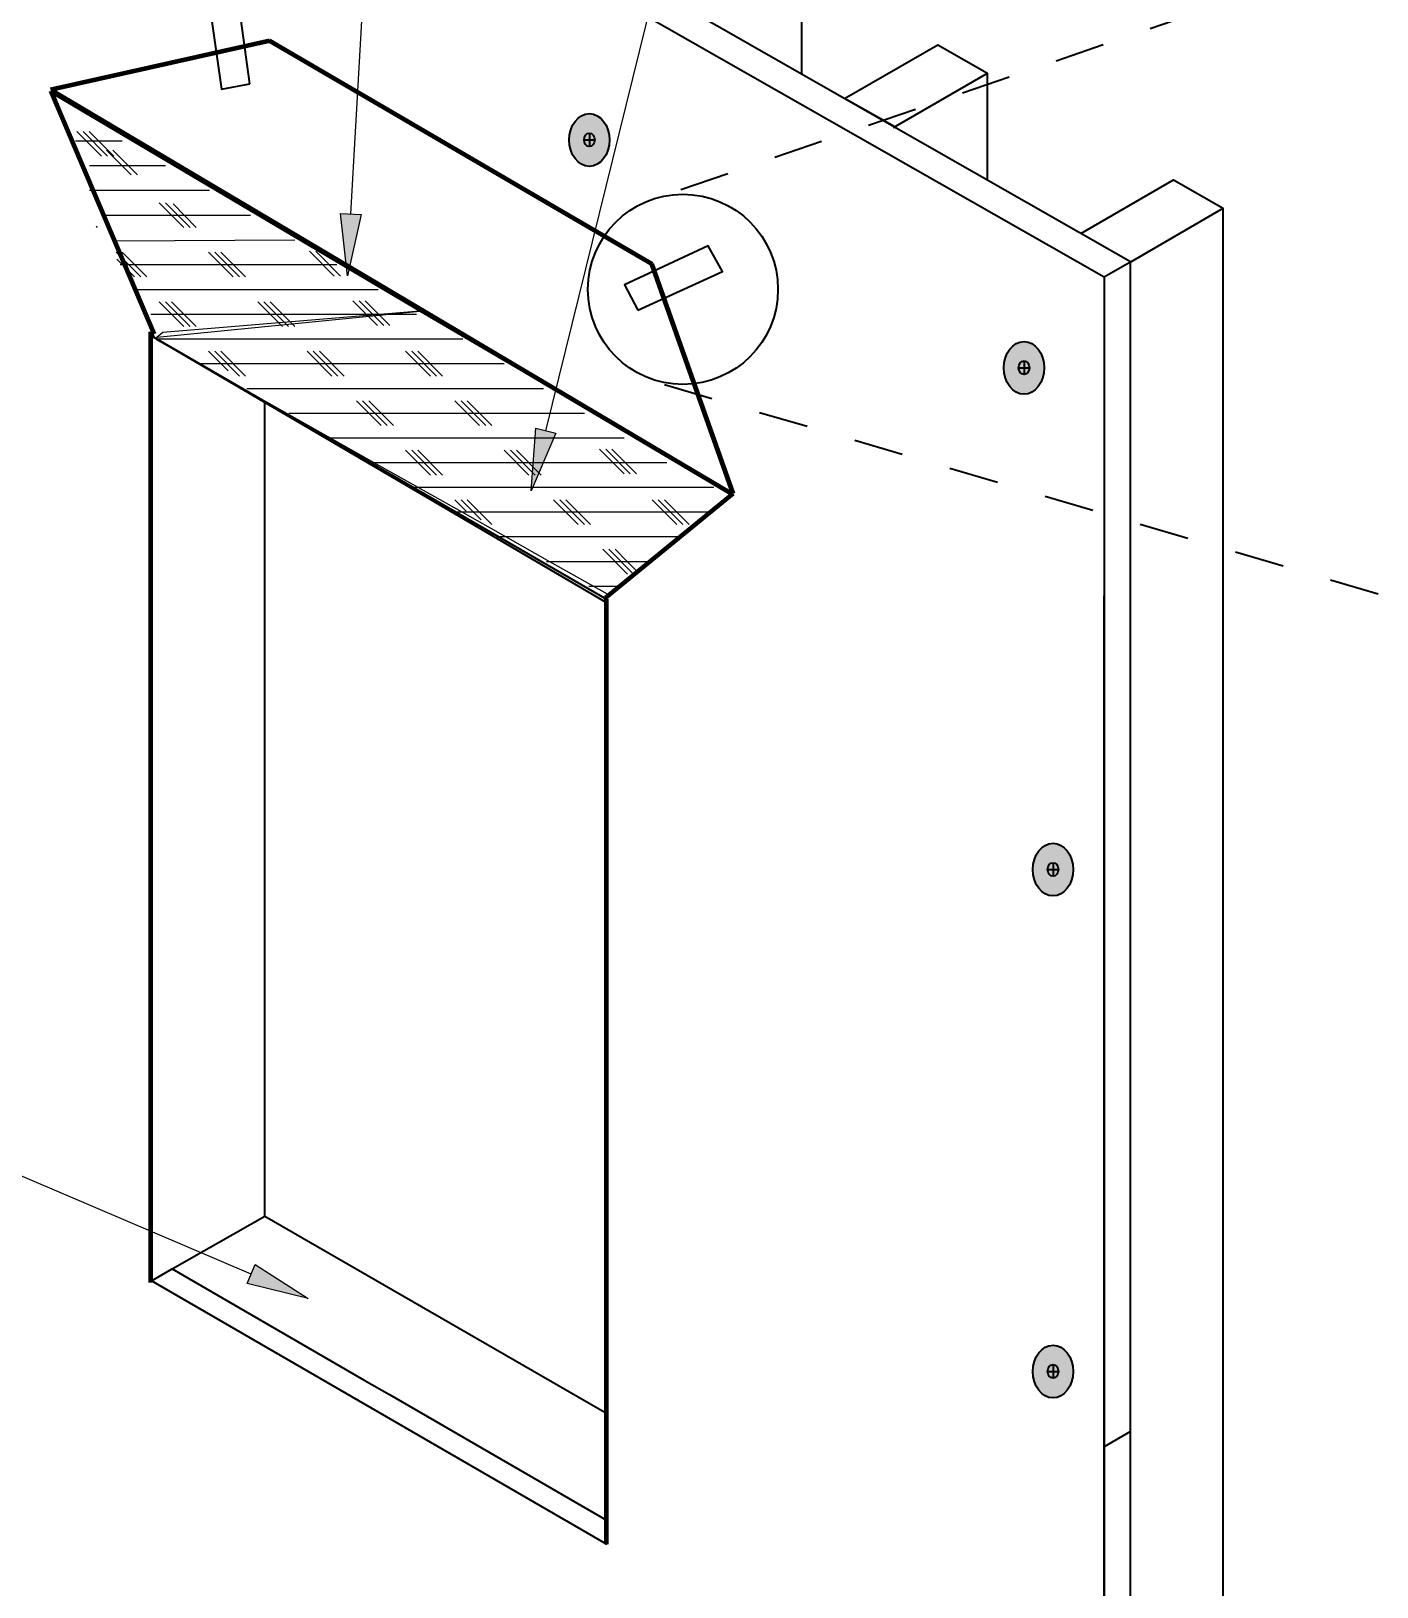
# Model space of a CAD drawing. Header units: inches. Extents: x -20.7 to 76.3, y -55.2 to 19.1.
# Drawn here: x 11.49 to 14.883, y 6.368 to 10.289 of the extents above; entities that cross this region are included whole.
import ezdxf

# ---------------------------------------------------------------- set-up
doc = ezdxf.new("R2010")
doc.units = ezdxf.units.IN
doc.header["$MEASUREMENT"] = 0
doc.linetypes.add('AI-Linetype-71', pattern=[0.250075, 0.125038, -0.125038])
doc.linetypes.add('AI-Linetype-72', pattern=[0.250075, 0.125038, -0.125038])
for name, color, linetype, lineweight in [('.ATI-HATCH', 7, 'Continuous', 0), ('.ATI-TEXT', 7, 'Continuous', 0), ('G-ANNO-TTLB', 7, 'Continuous', 0), ('TYVEK', 7, 'Continuous', 0)]:
    doc.layers.add(name, color=color, linetype=linetype, lineweight=lineweight)

# ---------------------------------------------------------------- blocks, each defined once
blk = doc.blocks.new('Block_355')
at = {"layer": 'TYVEK', "true_color": 0x000000, "transparency": 33554687}
h = blk.add_hatch(color=18, dxfattribs=at)
h.dxf.hatch_style = 2
h.paths.add_polyline_path([(12.0545, 7.1805), (12.1881, 7.0953), (12.0341, 7.1326)])
at = {"layer": 'TYVEK', "color": 18, "lineweight": 0, "true_color": 0x000000}
for p, q in [((10.5404, 7.7976), (10.093, 7.7976)), ((12.0443, 7.1566), (10.5404, 7.7976))]:
    blk.add_line(p, q, dxfattribs=at)
at = {"layer": 'TYVEK'}
blk.add_lwpolyline([(12.0545, 7.1805), (12.1881, 7.0953), (12.0341, 7.1326), (12.0341, 7.1326)], close=True, dxfattribs=at)
at = {"layer": 'TYVEK', "insert": (9.5751, 7.718), "char_height": 0.2, "attachment_point": 7}
blk.add_mtext('\\C18;\\c0;\\FArial Narrow|b0|i0|c1;\\H0.156297;\\W1.000000;SILL', dxfattribs=at)
blk = doc.blocks.new('Block_470')
at = {"layer": '.ATI-TEXT', "char_height": 0.2, "attachment_point": 7}
for s, insert in [('\\C18;\\c0;\\FArial Narrow|b0|i0|c1;\\H0.156297;\\W1.000000;HEAD FLAP FOLDED', (12.9741, 11.6298)), ('\\C18;\\c0;\\FArial Narrow|b0|i0|c1;\\H0.156297;\\W1.000000;UPWARD TO EXPOSE', (12.9741, 11.3665)), ('\\C18;\\c0;\\FArial Narrow|b0|i0|c1;\\H0.156297;\\W1.000000;SHEATHING', (12.9797, 11.1032))]:
    blk.add_mtext(s, dxfattribs=dict(at, insert=insert))
blk = doc.blocks.new('Block_469')
at = {"layer": '.ATI-TEXT', "true_color": 0x000000, "transparency": 33554687}
h = blk.add_hatch(color=18, dxfattribs=at)
h.dxf.hatch_style = 2
h.paths.add_polyline_path([(12.3219, 9.827), (12.2872, 9.6724), (12.2699, 9.8299)])
at = {"layer": '.ATI-TEXT', "color": 18, "lineweight": 0, "true_color": 0x000000}
for p, q in [((12.2959, 9.8285), (12.4013, 11.7093)), ((12.4013, 11.7093), (12.8315, 11.7093))]:
    blk.add_line(p, q, dxfattribs=at)
at = {"layer": '.ATI-TEXT'}
blk.add_lwpolyline([(12.3219, 9.827), (12.2872, 9.6724), (12.2699, 9.8299), (12.2699, 9.8299)], close=True, dxfattribs=at)
blk.add_blockref('Block_470', (0, 0), dxfattribs=at)
blk = doc.blocks.new('Block_472')
at = {"layer": '.ATI-TEXT', "char_height": 0.2, "attachment_point": 7}
for s, insert in [('\\C18;\\c0;\\FArial Narrow|b0|i0|c1;\\H0.156297;\\W1.000000;EXPOSED', (13.7567, 10.8092)), ('\\C18;\\c0;\\FArial Narrow|b0|i0|c1;\\H0.156297;\\W1.000000;SHEATHING', (13.7628, 10.546))]:
    blk.add_mtext(s, dxfattribs=dict(at, insert=insert))
blk = doc.blocks.new('Block_471')
at = {"layer": '.ATI-TEXT', "true_color": 0x000000, "transparency": 33554687}
h = blk.add_hatch(color=18, dxfattribs=at)
h.dxf.hatch_style = 2
h.paths.add_polyline_path([(12.8129, 9.2759), (12.7502, 9.1304), (12.7623, 9.2884)])
at = {"layer": '.ATI-TEXT', "color": 18, "lineweight": 0, "true_color": 0x000000}
for p, q in [((12.7876, 9.2821), (13.1844, 10.8888)), ((13.1844, 10.8888), (13.6146, 10.8888))]:
    blk.add_line(p, q, dxfattribs=at)
at = {"layer": '.ATI-TEXT'}
blk.add_lwpolyline([(12.8129, 9.2759), (12.7502, 9.1304), (12.7623, 9.2884), (12.7623, 9.2884)], close=True, dxfattribs=at)
blk.add_blockref('Block_472', (0, 0), dxfattribs=at)
blk = doc.blocks.new('Block_694')
at = {"layer": '.ATI-HATCH'}
for points, knots in [([(11.5487, 10.1283), (11.5487, 10.1283), (11.8027, 9.5135), (11.8027, 9.5135), (11.8027, 9.5135), (11.8216, 9.5299), (11.8216, 9.5299), (11.8216, 9.5299), (12.4696, 9.5837), (12.4696, 9.5837), (12.4696, 9.5837), (11.5487, 10.1283), (11.5487, 10.1283)], [0, 0, 0, 0, 1, 1, 1, 2, 2, 2, 3, 3, 3, 4, 4, 4, 4]), ([(12.9426, 8.87), (12.9426, 8.87), (12.7972, 8.9521), (12.7972, 8.9521), (12.7972, 8.9521), (12.6867, 9.0144), (12.6867, 9.0144), (12.6867, 9.0144), (12.5762, 9.0768), (12.5762, 9.0768), (12.5762, 9.0768), (12.4658, 9.1391), (12.4658, 9.1391), (12.4658, 9.1391), (12.3549, 9.2016), (12.3549, 9.2016), (12.3549, 9.2016), (11.8077, 9.5105), (11.8077, 9.5105), (11.8077, 9.5105), (11.8077, 9.5183), (11.8077, 9.5183), (11.8077, 9.5183), (12.4697, 9.5837), (12.4697, 9.5837), (12.4697, 9.5837), (13.2583, 9.1221), (13.2583, 9.1221)], [0, 0, 0, 0, 1, 1, 1, 2, 2, 2, 3, 3, 3, 4, 4, 4, 5, 5, 5, 6, 6, 6, 7, 7, 7, 8, 8, 8, 9, 9, 9, 9])]:
    blk.add_open_spline(points, degree=3, knots=knots, dxfattribs=at)
at = {"layer": '.ATI-HATCH', "color": 8, "lineweight": 0, "true_color": 0x808080}
for points in [[(11.6017, 10.0128), (11.6017, 10.0128), (11.7196, 10.0128), (11.7196, 10.0128)], [(11.637, 9.9504), (11.637, 9.9504), (11.8283, 9.9504), (11.8283, 9.9504)], [(11.637, 9.888), (11.637, 9.888), (11.9394, 9.888), (11.9394, 9.888)], [(11.8749, 9.7944), (11.8749, 9.7944), (11.8128, 9.8568), (11.8128, 9.8568)], [(11.8904, 9.7944), (11.8904, 9.7944), (11.8283, 9.8568), (11.8283, 9.8568)], [(11.9059, 9.7944), (11.9059, 9.7944), (11.8479, 9.8539), (11.8479, 9.8539)], [(11.6738, 9.8256), (11.6738, 9.8256), (12.0432, 9.8256), (12.0432, 9.8256)], [(11.6574, 9.7944), (11.6574, 9.7944), (11.6545, 9.7973), (11.6545, 9.7973)], [(11.6997, 9.761), (11.6997, 9.761), (12.1545, 9.7632), (12.1545, 9.7632)], [(11.7662, 9.6696), (11.7662, 9.6696), (11.704, 9.732), (11.704, 9.732)], [(11.7817, 9.6696), (11.7817, 9.6696), (11.7196, 9.732), (11.7196, 9.732)], [(11.9991, 9.6696), (11.9991, 9.6696), (11.937, 9.732), (11.937, 9.732)], [(12.0147, 9.6696), (12.0147, 9.6696), (11.9525, 9.732), (11.9525, 9.732)], [(12.0302, 9.6696), (12.0302, 9.6696), (11.9681, 9.732), (11.9681, 9.732)], [(11.7506, 9.6696), (11.7506, 9.6696), (11.7058, 9.7146), (11.7058, 9.7146)], [(11.7144, 9.7008), (11.7144, 9.7008), (12.2603, 9.7008), (12.2603, 9.7008)], [(11.7531, 9.6384), (11.7531, 9.6384), (12.3643, 9.6384), (12.3643, 9.6384)], [(11.8749, 9.5448), (11.8749, 9.5448), (11.8128, 9.6072), (11.8128, 9.6072)], [(11.8904, 9.5448), (11.8904, 9.5448), (11.8283, 9.6072), (11.8283, 9.6072)], [(11.9059, 9.5448), (11.9059, 9.5448), (11.8438, 9.6072), (11.8438, 9.6072)], [(12.1234, 9.5448), (12.1234, 9.5448), (12.0613, 9.6072), (12.0613, 9.6072)], [(12.1389, 9.5448), (12.1389, 9.5448), (12.0768, 9.6072), (12.0768, 9.6072)], [(12.1545, 9.5448), (12.1545, 9.5448), (12.0923, 9.6072), (12.0923, 9.6072)], [(11.7918, 9.576), (11.7918, 9.576), (12.4617, 9.576), (12.4617, 9.576)], [(11.8077, 9.5136), (11.8077, 9.5136), (12.5778, 9.5136), (12.5778, 9.5136)], [(11.9135, 9.4512), (11.9135, 9.4512), (12.6826, 9.4512), (12.6826, 9.4512)], [(11.9863, 9.4329), (11.9863, 9.4329), (11.937, 9.4824), (11.937, 9.4824)], [(12.0147, 9.42), (12.0147, 9.42), (11.9525, 9.4824), (11.9525, 9.4824)], [(12.0302, 9.42), (12.0302, 9.42), (11.9681, 9.4824), (11.9681, 9.4824)], [(12.2477, 9.42), (12.2477, 9.42), (12.1855, 9.4824), (12.1855, 9.4824)], [(12.2632, 9.42), (12.2632, 9.42), (12.2011, 9.4824), (12.2011, 9.4824)], [(12.2787, 9.42), (12.2787, 9.42), (12.2166, 9.4824), (12.2166, 9.4824)], [(12.4962, 9.42), (12.4962, 9.42), (12.434, 9.4824), (12.434, 9.4824)], [(12.5117, 9.42), (12.5117, 9.42), (12.4496, 9.4824), (12.4496, 9.4824)], [(12.5272, 9.42), (12.5272, 9.42), (12.4651, 9.4824), (12.4651, 9.4824)], [(12.0334, 9.3888), (12.0334, 9.3888), (12.7815, 9.3888), (12.7815, 9.3888)], [(12.3719, 9.2952), (12.3719, 9.2952), (12.3098, 9.3576), (12.3098, 9.3576)], [(12.3874, 9.2952), (12.3874, 9.2952), (12.3253, 9.3576), (12.3253, 9.3576)], [(12.403, 9.2952), (12.403, 9.2952), (12.3408, 9.3576), (12.3408, 9.3576)], [(12.6204, 9.2952), (12.6204, 9.2952), (12.5583, 9.3576), (12.5583, 9.3576)], [(12.636, 9.2952), (12.636, 9.2952), (12.5738, 9.3576), (12.5738, 9.3576)], [(12.6515, 9.2952), (12.6515, 9.2952), (12.5894, 9.3576), (12.5894, 9.3576)], [(12.1394, 9.3264), (12.1394, 9.3264), (12.8845, 9.3264), (12.8845, 9.3264)], [(12.2455, 9.264), (12.2455, 9.264), (12.9845, 9.264), (12.9845, 9.264)], [(12.4962, 9.1704), (12.4962, 9.1704), (12.434, 9.2328), (12.434, 9.2328)], [(12.5117, 9.1704), (12.5117, 9.1704), (12.4496, 9.2328), (12.4496, 9.2328)], [(12.5272, 9.1704), (12.5272, 9.1704), (12.4651, 9.2328), (12.4651, 9.2328)], [(12.7447, 9.1704), (12.7447, 9.1704), (12.6826, 9.2328), (12.6826, 9.2328)], [(12.7602, 9.1704), (12.7602, 9.1704), (12.6981, 9.2328), (12.6981, 9.2328)], [(12.7757, 9.1704), (12.7757, 9.1704), (12.7136, 9.2328), (12.7136, 9.2328)], [(12.5866, 9.0796), (12.5866, 9.0796), (12.5583, 9.108), (12.5583, 9.108)], [(12.6241, 9.0575), (12.6241, 9.0575), (12.5738, 9.108), (12.5738, 9.108)], [(12.6515, 9.0456), (12.6515, 9.0456), (12.5894, 9.108), (12.5894, 9.108)], [(12.8689, 9.0456), (12.8689, 9.0456), (12.8068, 9.108), (12.8068, 9.108)], [(12.8845, 9.0456), (12.8845, 9.0456), (12.8223, 9.108), (12.8223, 9.108)], [(12.9, 9.0456), (12.9, 9.0456), (12.8379, 9.108), (12.8379, 9.108)], [(12.9932, 8.9208), (12.9932, 8.9208), (12.9311, 8.9832), (12.9311, 8.9832)], [(13.0087, 8.9208), (13.0087, 8.9208), (12.9466, 8.9832), (12.9466, 8.9832)]]:
    blk.add_open_spline(points, degree=3, dxfattribs=at)
for points, knots in [([(13.0927, 9.2016), (13.0927, 9.2016), (12.3549, 9.2016), (12.3549, 9.2016), (12.3549, 9.2016), (12.3515, 9.2016), (12.3515, 9.2016)], [0, 0, 0, 0, 1, 1, 1, 2, 2, 2, 2]), ([(13.2106, 9.1391), (13.2106, 9.1391), (12.4658, 9.1391), (12.4658, 9.1391), (12.4658, 9.1391), (12.4574, 9.1391), (12.4574, 9.1391)], [0, 0, 0, 0, 1, 1, 1, 2, 2, 2, 2]), ([(13.0554, 9.108), (13.0554, 9.108), (13.0865, 9.0768), (13.0865, 9.0768), (13.0865, 9.0768), (13.1174, 9.0457), (13.1174, 9.0457)], [0, 0, 0, 0, 1, 1, 1, 2, 2, 2, 2]), ([(13.0709, 9.108), (13.0709, 9.108), (13.102, 9.0768), (13.102, 9.0768), (13.102, 9.0768), (13.133, 9.0457), (13.133, 9.0457)], [0, 0, 0, 0, 1, 1, 1, 2, 2, 2, 2]), ([(13.0863, 9.108), (13.0863, 9.108), (13.1174, 9.0768), (13.1174, 9.0768), (13.1174, 9.0768), (13.1486, 9.0457), (13.1486, 9.0457)], [0, 0, 0, 0, 1, 1, 1, 2, 2, 2, 2]), ([(13.2016, 9.0768), (13.2016, 9.0768), (13.1174, 9.0768), (13.1174, 9.0768), (13.1174, 9.0768), (13.102, 9.0768), (13.102, 9.0768), (13.102, 9.0768), (13.0865, 9.0768), (13.0865, 9.0768), (13.0865, 9.0768), (12.5762, 9.0768), (12.5762, 9.0768), (12.5762, 9.0768), (12.5636, 9.0768), (12.5636, 9.0768)], [0, 0, 0, 0, 1, 1, 1, 2, 2, 2, 3, 3, 3, 4, 4, 4, 5, 5, 5, 5]), ([(13.1234, 9.0144), (13.1234, 9.0144), (12.6867, 9.0144), (12.6867, 9.0144), (12.6867, 9.0144), (12.6695, 9.0144), (12.6695, 9.0144)], [0, 0, 0, 0, 1, 1, 1, 2, 2, 2, 2]), ([(12.9622, 8.9832), (12.9622, 8.9832), (12.9931, 8.9521), (12.9931, 8.9521), (12.9931, 8.9521), (13.0163, 8.9289), (13.0163, 8.9289)], [0, 0, 0, 0, 1, 1, 1, 2, 2, 2, 2]), ([(13.0454, 8.9521), (13.0454, 8.9521), (12.7972, 8.9521), (12.7972, 8.9521), (12.7972, 8.9521), (12.7894, 8.9521), (12.7894, 8.9521)], [0, 0, 0, 0, 1, 1, 1, 2, 2, 2, 2]), ([(12.9672, 8.8896), (12.9672, 8.8896), (12.9079, 8.8896), (12.9079, 8.8896), (12.9079, 8.8896), (12.8955, 8.8896), (12.8955, 8.8896)], [0, 0, 0, 0, 1, 1, 1, 2, 2, 2, 2])]:
    blk.add_open_spline(points, degree=3, knots=knots, dxfattribs=at)

msp = doc.modelspace()

# ---------------------------------------------------------------- hatches: boundary and pattern name
at = {"layer": 'G-ANNO-TTLB', "true_color": 0xff00ff, "transparency": 33554687}
h = msp.add_hatch(color=6, dxfattribs=at)
edge = h.paths.add_edge_path()
edge.add_spline(control_points=[(20.0342, -15.1346), (20.0342, -15.1346), (-20.6658, -15.1346), (-20.6658, -15.1346), (-20.6658, -15.1346), (-20.6658, 19.0008), (-20.6658, 19.0008), (-20.6658, 19.0008), (20.0342, 19.0008), (20.0342, 19.0008), (20.0342, 19.0008), (20.0342, -15.1346), (20.0342, -15.1346)], knot_values=[0, 0, 0, 0, 1, 1, 1, 2, 2, 2, 3, 3, 3, 4, 4, 4, 4], degree=3, periodic=0)
edge = h.paths.add_edge_path()
edge.add_spline(control_points=[(-20.5408, 18.8757), (-20.5408, 18.8757), (-20.5408, -15.0095), (-20.5408, -15.0095), (-20.5408, -15.0095), (19.9092, -15.0095), (19.9092, -15.0095), (19.9092, -15.0095), (19.9092, 18.8757), (19.9092, 18.8757), (19.9092, 18.8757), (-20.5408, 18.8757), (-20.5408, 18.8757)], knot_values=[0, 0, 0, 0, 1, 1, 1, 2, 2, 2, 3, 3, 3, 4, 4, 4, 4], degree=3, periodic=0)
edge.add_line((-20.5408, 18.8757), (-20.5408, 18.8757))
at = {"layer": 'TYVEK', "true_color": 0x003b71, "transparency": 33554687}
h = msp.add_hatch(color=156, dxfattribs=at)
h.dxf.hatch_style = 2
edge = h.paths.add_edge_path()
edge.add_ellipse((12.8972, 10.0148), major_axis=(0, 0.0664), ratio=0.766948, start_angle=0, end_angle=360)
h = msp.add_hatch(color=156, dxfattribs=at)
h.dxf.hatch_style = 2
edge = h.paths.add_edge_path()
edge.add_ellipse((13.993, 9.4405), major_axis=(0, 0.0664), ratio=0.766948, start_angle=0, end_angle=360)
h = msp.add_hatch(color=156, dxfattribs=at)
h.dxf.hatch_style = 2
edge = h.paths.add_edge_path()
edge.add_ellipse((14.0661, 8.176), major_axis=(0, 0.0664), ratio=0.766948, start_angle=0, end_angle=360)
h = msp.add_hatch(color=156, dxfattribs=at)
h.dxf.hatch_style = 2
edge = h.paths.add_edge_path()
edge.add_ellipse((14.0661, 6.911), major_axis=(0, 0.0664), ratio=0.766948, start_angle=0, end_angle=360)

# ---------------------------------------------------------------- linework, layer by layer
at = {"layer": '.ATI-HATCH', "color": 8, "lineweight": 0, "true_color": 0x808080}
for p, q in [((11.6671, 9.9739), (11.605, 10.0363)), ((11.6826, 9.9739), (11.6205, 10.0363)), ((11.6982, 9.9739), (11.636, 10.0363)), ((12.2538, 9.672), (12.1917, 9.7344)), ((12.2694, 9.672), (12.2072, 9.7344)), ((12.3634, 9.5474), (12.3012, 9.6098)), ((12.3789, 9.5474), (12.3168, 9.6098)), ((12.3944, 9.5474), (12.3323, 9.6098)), ((12.9849, 9.1732), (12.9227, 9.2356)), ((13.0004, 9.1732), (12.9383, 9.2356)), ((13.0159, 9.1732), (12.9538, 9.2356))]:
    msp.add_line(p, q, dxfattribs=at)
at = {"layer": 'G-ANNO-TTLB'}
for points in [[(20.0342, -15.1346), (20.0342, -15.1346), (-20.6658, -15.1346), (-20.6658, -15.1346), (-20.6658, -15.1346), (-20.6658, 19.0008), (-20.6658, 19.0008), (-20.6658, 19.0008), (20.0342, 19.0008), (20.0342, 19.0008), (20.0342, 19.0008), (20.0342, -15.1346), (20.0342, -15.1346)], [(-20.5408, 18.8757), (-20.5408, 18.8757), (-20.5408, -15.0095), (-20.5408, -15.0095), (-20.5408, -15.0095), (19.9092, -15.0095), (19.9092, -15.0095), (19.9092, -15.0095), (19.9092, 18.8757), (19.9092, 18.8757), (19.9092, 18.8757), (-20.5408, 18.8757), (-20.5408, 18.8757)]]:
    msp.add_open_spline(points, degree=3, knots=[0, 0, 0, 0, 1, 1, 1, 2, 2, 2, 3, 3, 3, 4, 4, 4, 4], dxfattribs=at)
at = {"layer": 'TYVEK', "color": 2, "lineweight": 25, "true_color": 0xffff00}
for p, q in [((14.2615, 9.7075), (10.5272, 11.8399)), ((14.258, 9.7055), (14.1947, 9.6689)), ((14.2615, 3.8118), (14.2615, 9.7075)), ((11.7933, 7.1398), (11.8455, 7.1696)), ((11.8455, 7.1696), (12.3294, 6.8897)), ((12.3294, 6.8897), (12.393, 6.8528)), ((12.393, 6.8528), (12.9406, 6.5361)), ((14.2615, 6.7597), (14.1947, 6.721))]:
    msp.add_line(p, q, dxfattribs=at)
at = {"layer": 'TYVEK', "color": 18, "lineweight": 25, "true_color": 0x000000}
for p, q in [((14.1947, 9.6689), (10.4604, 11.8012)), ((14.1947, 9.6689), (14.1947, 3.7732)), ((11.7933, 8.2101), (11.7933, 9.523)), ((11.7943, 7.1378), (11.7943, 9.5196)), ((11.7956, 9.5196), (12.9428, 8.8472)), ((14.1947, 3.7732), (14.1947, 8.8662)), ((12.9406, 8.8593), (12.9406, 6.4782))]:
    msp.add_line(p, q, dxfattribs=at)
at = {"layer": 'TYVEK', "color": 18, "linetype": 'AI-Linetype-71', "lineweight": 25, "true_color": 0x000000}
msp.add_line((15.3753, 10.6597), (13.0774, 9.872), dxfattribs=at)
at = {"layer": 'TYVEK', "color": 33, "lineweight": 25, "true_color": 0xcc9966}
for p, q in [((13.4318, 10.449), (13.4318, 10.1814)), ((13.6639, 10.0462), (13.9008, 10.1833)), ((13.9008, 9.9135), (13.9008, 10.1833)), ((14.258, 9.7055), (14.4949, 9.8426)), ((14.4949, 3.9469), (14.4949, 9.8426)), ((12.0788, 7.303), (12.0788, 9.3557))]:
    msp.add_line(p, q, dxfattribs=at)
at = {"layer": 'TYVEK', "color": 18, "lineweight": 60, "true_color": 0x000000}
for p, q in [((11.5393, 10.142), (12.0916, 10.2658)), ((12.0899, 10.2656), (13.0547, 9.7026)), ((11.8001, 9.5257), (11.5393, 10.1379)), ((13.2543, 9.1236), (11.5465, 10.1369)), ((13.2598, 9.1236), (13.0547, 9.7026)), ((11.7911, 7.1357), (11.7911, 9.5311)), ((12.9381, 8.8608), (13.2598, 9.1236)), ((12.9406, 6.4761), (12.9406, 8.8572))]:
    msp.add_line(p, q, dxfattribs=at)
at = {"layer": 'TYVEK', "color": 252, "lineweight": 25, "true_color": 0x848484}
for p, q in [((12.8837, 10.0152), (12.9107, 10.0152)), ((12.8972, 10.0323), (12.8972, 9.9981)), ((13.993, 9.4581), (13.993, 9.4238)), ((13.9795, 9.441), (14.0065, 9.441)), ((14.0526, 8.1764), (14.0796, 8.1764)), ((14.0661, 8.1935), (14.0661, 8.1592)), ((14.0526, 6.9114), (14.0796, 6.9114)), ((14.0661, 6.9285), (14.0661, 6.8943))]:
    msp.add_line(p, q, dxfattribs=at)
at = {"layer": 'TYVEK', "color": 8, "lineweight": 0, "true_color": 0x808080}
for p, q in [((11.742, 9.927), (11.6799, 9.9894)), ((11.7576, 9.927), (11.6954, 9.9894))]:
    msp.add_line(p, q, dxfattribs=at)
at = {"layer": 'TYVEK', "color": 18, "linetype": 'AI-Linetype-72', "lineweight": 25, "true_color": 0x000000}
msp.add_line((13.0863, 9.3988), (15.6995, 8.6323), dxfattribs=at)
at = {"layer": 'TYVEK', "color": 2, "lineweight": 25, "true_color": 0xf7ec13}
for points in [[(12.0407, 10.1567), (12.0091, 10.3887), (11.937, 10.373), (11.9693, 10.1429)], [(13.0196, 9.5856), (13.2325, 9.6834), (13.1964, 9.7478), (12.9857, 9.65)]]:
    msp.add_lwpolyline(points, close=True, dxfattribs=at)
at = {"layer": 'TYVEK', "color": 33, "lineweight": 25, "true_color": 0xcc9966}
for points in [[(13.6674, 10.0483), (13.5408, 10.119), (13.7758, 10.255), (13.9008, 10.1833)], [(14.2615, 9.7075), (14.1365, 9.7792), (14.3698, 9.9143), (14.4949, 9.8426)], [(11.8455, 7.1696), (12.0788, 7.303), (12.9406, 6.8061)]]:
    msp.add_lwpolyline(points, dxfattribs=at)
at = {"layer": 'TYVEK', "color": 18, "lineweight": 25, "true_color": 0x000000}
msp.add_lwpolyline([(11.7933, 9.5209), (12.9406, 8.8572), (12.9406, 6.4761), (11.7933, 7.1398)], close=True, dxfattribs=at)
msp.add_circle((13.133, 9.6384), 0.2396, dxfattribs=at)
for centre in [(12.8972, 10.0148), (13.993, 9.4405), (14.0661, 8.176), (14.0661, 6.911)]:
    msp.add_ellipse(centre, major_axis=(0, 0.0664), ratio=0.766948, dxfattribs=at)
at = {"layer": 'TYVEK', "color": 252, "lineweight": 25, "true_color": 0x848484}
for centre in [(12.8972, 10.0152), (13.993, 9.441), (14.0661, 8.1764), (14.0661, 6.9114)]:
    msp.add_ellipse(centre, major_axis=(0, 0.0171), ratio=0.788846, dxfattribs=at)

# ---------------------------------------------------------------- block references
at = {"layer": '.ATI-HATCH'}
msp.add_blockref('Block_694', (0, 0), dxfattribs=at)
at = {"layer": '.ATI-TEXT'}
for name in ['Block_469', 'Block_471']:
    msp.add_blockref(name, (0, 0), dxfattribs=at)
at = {"layer": 'TYVEK'}
msp.add_blockref('Block_355', (0, 0), dxfattribs=at)

doc.saveas('drawing.dxf')
